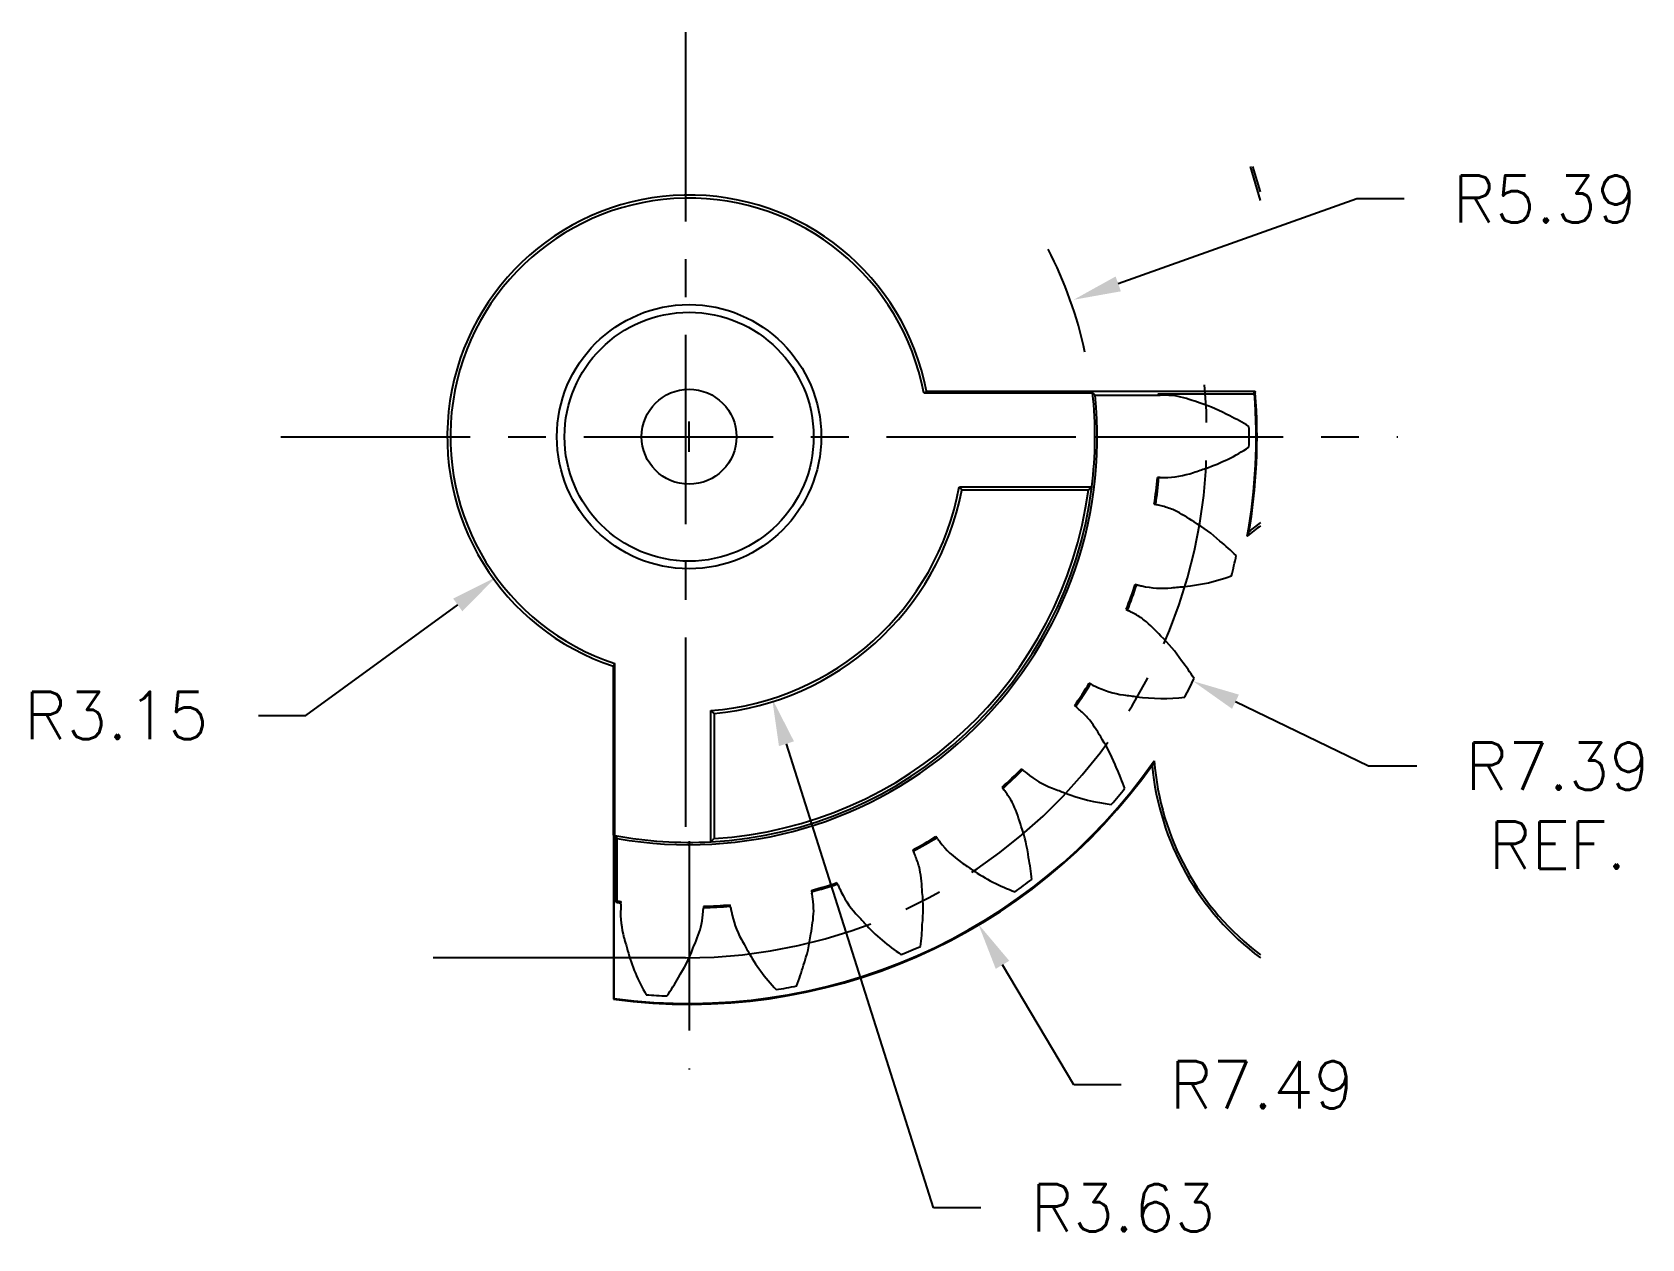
# Model space of a CAD drawing. Header units: inches. Extents: x 7 to 244, y 7 to 210.
# Drawn here: x 11.4 to 53.92, y 176.75 to 208.64 of the extents above; entities that cross this region are included whole.
import ezdxf

# ---------------------------------------------------------------- set-up
doc = ezdxf.new("R2010")
doc.units = ezdxf.units.IN
doc.header["$LTSCALE"] = 4
doc.header["$MEASUREMENT"] = 0
doc.linetypes.add('CENTER', pattern=[2, 1.25, -0.25, 0.25, -0.25])
doc.layers.get('DEFPOINTS').update_dxf_attribs({"linetype": 'CONTINUOUS'})
for name, color, linetype in [('AM_REFDIM', 7, 'CONTINUOUS'), ('AM_VIS', 7, 'CONTINUOUS'), ('CEN', 84, 'CENTER'), ('DIM', 2, 'CONTINUOUS')]:
    doc.layers.add(name, color=color, linetype=linetype)
doc.styles.add('ROMANS', font='ROMANS')
doc.dimstyles.get("Standard").update_dxf_attribs({"dimscale": 0.5, "dimtxt": 2.5, "dimasz": 2.5, "dimexe": 1, "dimexo": 1.6, "dimgap": 2.5, "dimtad": 0, "dimtih": 1, "dimtoh": 1, "dimzin": 0, "dimdsep": 46, "dimtxsty": 'ROMANS', "dimcen": 0.8, "dimadec": 0, "dimazin": 0, "dimtfac": 1, "dimtdec": 4, "dimtofl": 0, "dimtmove": 0, "dimatfit": 3, "dimfxl": 1, "dimtolj": 1, "dimtzin": 0, "dimarcsym": 0})

# ---------------------------------------------------------------- blocks, each defined once
blk = doc.blocks.new('*D49')
at = {"layer": 'AM_REFDIM', "color": 0, "lineweight": -2}
for p, q in [((28.753, 197.551), (28.753, 198.351)), ((28.353, 197.951), (29.153, 197.951)), ((46.693, 189.245), (43.184, 190.948)), ((47.972, 189.245), (46.693, 189.245))]:
    blk.add_line(p, q, dxfattribs=at)
at = {"layer": 'AM_REFDIM', "color": 0}
blk.add_solid([(43.275, 191.136), (43.093, 190.761), (42.059, 191.494)], dxfattribs=at)
at = {"layer": 'DEFPOINTS', "color": 0}
for p in [(28.753, 197.951), (42.059, 191.494)]:
    blk.add_point(p, dxfattribs=at)
at = {"layer": 'AM_REFDIM', "color": 0, "insert": (51.693, 189.245), "char_height": 1.25, "attachment_point": 5, "style": 'ROMANS'}
blk.add_mtext('\\A1;\\PR7.39\\PREF.', dxfattribs=at)
blk = doc.blocks.new('*D50')
at = {"layer": 'AM_REFDIM', "color": 0, "lineweight": -2}
for p, q in [((46.385, 204.233), (40.088, 201.989)), ((47.635, 204.233), (46.385, 204.233)), ((28.753, 197.551), (28.753, 198.351)), ((28.353, 197.951), (29.153, 197.951))]:
    blk.add_line(p, q, dxfattribs=at)
at = {"layer": 'AM_REFDIM', "color": 0}
blk.add_solid([(40.018, 202.185), (40.158, 201.793), (38.91, 201.57)], dxfattribs=at)
at = {"layer": 'DEFPOINTS', "color": 0}
for p in [(38.91, 201.57), (28.753, 197.951)]:
    blk.add_point(p, dxfattribs=at)
at = {"layer": 'AM_REFDIM', "color": 0, "insert": (51.355, 204.233), "char_height": 1.25, "attachment_point": 5, "style": 'ROMANS'}
blk.add_mtext('\\A1;R5.39', dxfattribs=at)
blk = doc.blocks.new('*D51')
at = {"layer": 'AM_REFDIM', "color": 0, "lineweight": -2}
for p, q in [((28.753, 197.551), (28.753, 198.351)), ((28.353, 197.951), (29.153, 197.951)), ((38.911, 180.827), (37.031, 183.996)), ((40.161, 180.827), (38.911, 180.827))]:
    blk.add_line(p, q, dxfattribs=at)
at = {"layer": 'AM_REFDIM', "color": 0}
blk.add_solid([(37.21, 184.102), (36.852, 183.889), (36.393, 185.071)], dxfattribs=at)
at = {"layer": 'DEFPOINTS', "color": 0}
for p in [(28.753, 197.951), (36.393, 185.071)]:
    blk.add_point(p, dxfattribs=at)
at = {"layer": 'AM_REFDIM', "color": 0, "insert": (43.881, 180.827), "char_height": 1.25, "attachment_point": 5, "style": 'ROMANS'}
blk.add_mtext('\\A1;R7.49', dxfattribs=at)
blk = doc.blocks.new('*D52')
at = {"layer": 'AM_REFDIM', "color": 0, "lineweight": -2}
for p, q in [((28.753, 197.551), (28.753, 198.351)), ((28.353, 197.951), (29.153, 197.951)), ((18.627, 190.585), (22.643, 193.506)), ((17.377, 190.585), (18.627, 190.585))]:
    blk.add_line(p, q, dxfattribs=at)
at = {"layer": 'AM_REFDIM', "color": 0}
blk.add_solid([(22.521, 193.675), (22.766, 193.338), (23.654, 194.242)], dxfattribs=at)
at = {"layer": 'DEFPOINTS', "color": 0}
for p in [(28.753, 197.951), (23.654, 194.242)]:
    blk.add_point(p, dxfattribs=at)
at = {"layer": 'AM_REFDIM', "color": 0, "insert": (13.627, 190.585), "char_height": 1.25, "attachment_point": 5, "style": 'ROMANS'}
blk.add_mtext('\\A1;R3.15', dxfattribs=at)
blk = doc.blocks.new('*D53')
at = {"layer": 'AM_REFDIM', "color": 0, "lineweight": -2}
for p, q in [((28.753, 197.551), (28.753, 198.351)), ((28.353, 197.951), (29.153, 197.951)), ((35.211, 177.575), (31.324, 189.838)), ((36.461, 177.575), (35.211, 177.575))]:
    blk.add_line(p, q, dxfattribs=at)
at = {"layer": 'AM_REFDIM', "color": 0}
blk.add_solid([(31.523, 189.901), (31.126, 189.775), (30.947, 191.03)], dxfattribs=at)
at = {"layer": 'DEFPOINTS', "color": 0}
for p in [(28.753, 197.951), (30.947, 191.03)]:
    blk.add_point(p, dxfattribs=at)
at = {"layer": 'AM_REFDIM', "color": 0, "insert": (40.211, 177.575), "char_height": 1.25, "attachment_point": 5, "style": 'ROMANS'}
blk.add_mtext('\\A1;R3.63', dxfattribs=at)

msp = doc.modelspace()

# ---------------------------------------------------------------- linework, layer by layer
at = {"layer": 'AM_VIS'}
for p, q in [((43.841, 204.197), (43.577, 205.088)), ((43.841, 204.426), (43.645, 205.088)), ((34.95, 199.11), (39.41, 199.11)), ((35.025, 199.151), (43.705, 199.151)), ((39.48, 199.047), (40.774, 199.047)), ((40.773, 199.05), (41.199, 199.05)), ((41.154, 199.086), (43.685, 199.086)), ((43.708, 199.11), (43.667, 199.11)), ((41.193, 196.87), (41.121, 196.87)), ((35.891, 196.623), (39.39, 196.623)), ((39.298, 196.542), (35.958, 196.542)), ((41.039, 196.168), (41.117, 196.15)), ((40.608, 194.03), (40.538, 194.047)), ((40.297, 193.383), (40.369, 193.347)), ((26.753, 187.419), (26.753, 191.886)), ((26.793, 187.411), (26.793, 191.958)), ((39.385, 191.402), (39.32, 191.434)), ((29.331, 187.246), (29.331, 190.713)), ((29.412, 190.639), (29.412, 187.332)), ((38.933, 190.844), (38.994, 190.792)), ((37.588, 189.127), (37.533, 189.173)), ((37.019, 188.688), (37.067, 188.624)), ((26.753, 187.419), (26.753, 183.085)), ((26.777, 183.106), (26.777, 187.389)), ((26.818, 187.382), (26.818, 185.649)), ((26.856, 185.681), (26.856, 187.336)), ((35.315, 187.327), (35.272, 187.385)), ((34.66, 187.031), (34.692, 186.958)), ((31.983, 185.963), (31.997, 185.884)), ((32.688, 186.1), (32.659, 186.166)), ((26.951, 185.594), (26.955, 185.666)), ((29.132, 185.541), (29.127, 185.461)), ((29.849, 185.512), (29.837, 185.583))]:
    msp.add_line(p, q, dxfattribs=at)
for radius in [3.49, 3.289, 1.254]:
    msp.add_circle((28.753, 197.951), radius, dxfattribs=at)
for centre, radius, start, end in [((28.753, 197.951), 6.386, 10.8308, 251.7489), ((28.753, 197.951), 6.305, 10.5968, 251.8938), ((28.753, 197.951), 10.783, 259.8693, 5.8372), ((28.753, 197.951), 10.72, 352.885, 6.2092), ((28.753, 197.951), 12.071, 5.2125, 5.2249), ((28.753, 197.951), 12.453, 5.064, 5.2291), ((41.199, 194.117), 4.933, 88.3216, 90), ((41.27, 196.522), 2.526, 80.8726, 88.3216), ((40.506, 194.262), 4.895, 69.1045, 76.2347), ((28.753, 197.951), 14.976, 349.8836, 4.3465), ((28.753, 197.951), 15, 350.1431, 4.4333), ((28.753, 197.951), 15, 4.4333, 4.5886), ((41.205, 195.333), 3.655, 60.017, 73.3648), ((40.841, 193.832), 5.156, 58.4286, 64.8527), ((28.753, 197.951), 14.79, 358.9376, 1.0624), ((40.714, 201.988), 5.156, 289.072, 303.2431), ((28.753, 197.951), 12.415, 351.7467, 355.0062), ((28.753, 197.951), 12.453, 351.731, 355.0216), ((41.193, 201.803), 4.933, 270, 271.2398), ((41.263, 199.397), 2.526, 270.822, 288.6766), ((40.505, 201.641), 4.895, 288.6766, 290.8955), ((41.204, 200.57), 3.655, 286.6352, 289.072), ((28.753, 197.951), 7.26, 274.5646, 349.4623), ((28.753, 197.951), 10.72, 273.0897, 352.885), ((28.753, 197.951), 10.639, 273.5506, 352.3902), ((28.753, 197.951), 7.341, 275.1491, 348.9359), ((39.98, 191.35), 4.933, 74.9886, 76.667), ((40.603, 193.674), 2.526, 67.5396, 74.9886), ((39.338, 191.651), 4.895, 55.7715, 62.9017), ((40.266, 192.532), 3.655, 46.684, 60.0318), ((48.117, 189.93), 7.1, 127.0235, 130.6063), ((48.117, 189.93), 7.165, 126.6323, 129.6775), ((39.565, 191.156), 5.156, 45.0956, 51.5197), ((28.753, 197.951), 14.79, 345.6046, 347.7294), ((28.753, 197.951), 12.415, 338.4137, 341.6732), ((28.753, 197.951), 12.453, 338.398, 341.6886), ((41.746, 198.83), 4.933, 256.667, 257.9068), ((41.26, 196.473), 2.526, 257.489, 275.3436), ((41.039, 198.832), 4.895, 275.3436, 277.5625), ((41.473, 197.628), 3.655, 273.3022, 275.739), ((41.323, 199.121), 5.156, 275.739, 289.9101), ((38.155, 188.939), 4.933, 61.6556, 63.334), ((39.297, 191.057), 2.526, 54.2066, 61.6556), ((37.6, 189.38), 4.895, 42.4385, 49.5687), ((38.706, 190.023), 3.655, 33.351, 46.6988), ((37.707, 188.845), 5.156, 31.7626, 38.1867), ((28.753, 197.951), 12.415, 325.0807, 328.3402), ((28.753, 197.951), 12.453, 325.065, 328.3556), ((41.598, 195.81), 4.933, 243.334, 244.5738), ((40.582, 193.629), 2.526, 244.156, 262.0106), ((28.753, 197.951), 14.79, 332.2716, 334.3964), ((40.911, 195.975), 4.895, 262.0106, 264.2295), ((41.056, 194.704), 3.655, 259.9692, 262.406), ((41.254, 196.191), 5.156, 262.406, 276.5771), ((35.823, 187.014), 4.933, 48.3226, 50.001), ((37.423, 188.811), 2.526, 40.8736, 48.3226), ((35.385, 187.571), 4.895, 29.1055, 36.2357), ((36.609, 187.941), 3.655, 20.018, 33.3658), ((28.753, 197.951), 15, 262.3377, 324.8569), ((28.753, 197.951), 14.976, 262.4197, 325.1164), ((35.366, 187.026), 5.156, 18.4296, 24.8537), ((48.117, 189.93), 7.165, 185.3225, 233.3677), ((48.117, 189.93), 7.1, 184.3937, 232.9765), ((28.753, 197.951), 12.415, 311.7477, 315.0072), ((28.753, 197.951), 12.453, 311.732, 315.0226), ((40.759, 192.905), 4.933, 230.001, 231.2408), ((39.266, 191.017), 2.526, 230.823, 248.6776), ((33.111, 185.678), 4.933, 34.9896, 36.668), ((35.082, 187.058), 2.526, 27.5406, 34.9896), ((40.128, 193.224), 4.895, 248.6776, 250.8965), ((39.975, 191.954), 3.655, 246.6362, 249.073), ((40.511, 193.355), 5.156, 249.073, 263.2441), ((28.753, 197.951), 14.79, 318.9386, 321.0634), ((32.813, 186.321), 4.895, 15.7725, 22.9027), ((34.089, 186.399), 3.655, 6.685, 20.0328), ((28.753, 197.951), 10.72, 259.2475, 259.4679), ((28.753, 197.951), 10.744, 259.4052, 259.625), ((28.753, 197.951), 10.72, 259.4679, 273.0897), ((28.753, 197.951), 12.415, 298.4147, 301.6742), ((28.753, 197.951), 12.453, 298.399, 301.6896), ((39.271, 190.273), 4.933, 216.668, 217.9078), ((37.384, 188.78), 2.526, 217.49, 235.3446), ((30.163, 185.004), 4.933, 21.6566, 23.335), ((32.4, 185.892), 2.526, 14.2076, 21.6566), ((38.731, 190.728), 4.895, 235.3446, 237.5635), ((32.668, 185.795), 5.156, 5.0966, 11.5207), ((30.021, 185.698), 4.895, 2.4395, 9.5697), ((38.29, 189.528), 3.655, 233.3032, 235.74), ((39.134, 190.768), 5.156, 235.74, 249.9111), ((28.753, 197.951), 14.79, 305.6056, 307.7304), ((28.753, 197.951), 12.415, 285.0817, 288.3412), ((28.753, 197.951), 12.453, 285.066, 288.3566), ((27.139, 185.028), 4.933, 8.3236, 10.002), ((37.217, 188.054), 4.933, 203.335, 204.5748), ((35.036, 187.036), 2.526, 204.157, 222.0116), ((31.282, 185.48), 3.655, 353.352, 6.6998), ((28.753, 197.951), 12.453, 261.0613, 261.6906), ((28.753, 197.951), 12.415, 261.2125, 261.6752), ((29.47, 185.377), 2.526, 177.491, 195.3456), ((31.876, 185.308), 4.933, 176.669, 177.9088), ((24.203, 185.748), 4.933, 354.9906, 356.669), ((28.753, 197.951), 12.453, 271.733, 275.0236), ((28.753, 197.951), 12.415, 271.7487, 275.0082), ((34.707, 186.369), 4.933, 190.002, 191.2418), ((32.35, 185.881), 2.526, 190.824, 208.6786), ((27.162, 185.736), 4.895, 349.1065, 356.2367), ((29.52, 185.376), 2.526, 0.8746, 8.3236), ((24.388, 186.432), 4.895, 335.7735, 342.9037), ((26.6, 185.538), 2.526, 347.5416, 354.9906), ((36.797, 188.622), 4.895, 222.0116, 224.2305), ((36.09, 187.555), 3.655, 219.9702, 222.407), ((37.198, 188.567), 5.156, 222.407, 236.5781), ((29.76, 185.22), 5.156, 351.7636, 358.1877), ((31.755, 186.004), 4.895, 195.3456, 197.5645), ((30.645, 185.368), 3.655, 193.3042, 195.741), ((34.429, 187.018), 4.895, 208.6786, 210.8975), ((33.495, 186.143), 3.655, 206.6372, 209.074), ((28.338, 185.233), 3.655, 340.019, 353.3668), ((32.089, 185.775), 5.156, 195.741, 209.9121), ((25.416, 185.671), 3.655, 326.686, 340.0338), ((34.807, 186.872), 5.156, 209.074, 223.2451), ((28.753, 197.951), 14.79, 292.2726, 294.3974), ((23.939, 186.122), 5.156, 325.0976, 331.5217), ((26.797, 185.331), 5.156, 338.4306, 344.8547), ((28.753, 197.951), 14.79, 278.9396, 281.0644), ((28.753, 197.951), 14.79, 265.6066, 267.7314)]:
    msp.add_arc(centre, radius, start, end, dxfattribs=at)
for points, weights in [([(34.95, 199.11), (34.987, 199.13), (35.025, 199.151)], [1, 1.00001585881, 1]), ([(41.154, 199.086), (41.138, 199.068), (41.122, 199.05)], [1.00000000029, 1.00000000034, 1.00000000013]), ([(43.705, 199.151), (43.686, 199.13), (43.667, 199.11)], [0.999999999792, 0.999999998929, 0.999999999634]), ([(26.753, 191.886), (26.773, 191.922), (26.793, 191.958)], [1, 1.00001695588, 1]), ([(26.753, 183.085), (26.765, 183.095), (26.777, 183.106)], [0.999999999764, 0.999999998789, 0.999999999586])]:
    msp.add_rational_spline(points, weights, degree=2, dxfattribs=at)
for points, degree in [([(39.41, 199.11), (39.424, 199.098), (39.437, 199.086)], 2), ([(39.437, 199.086), (39.458, 199.066), (39.48, 199.047)], 2), ([(43.708, 199.11), (43.697, 199.098), (43.685, 199.086)], 2), ([(35.891, 196.623), (35.924, 196.582), (35.958, 196.542)], 2), ([(39.39, 196.623), (39.344, 196.582), (39.298, 196.542)], 2), ([(43.495, 195.32), (43.507, 195.341), (43.52, 195.362), (43.531, 195.383)], 3), ([(29.331, 190.713), (29.371, 190.676), (29.412, 190.639)], 2), ([(41.019, 189.316), (41.025, 189.339), (41.031, 189.363), (41.037, 189.386)], 3), ([(26.753, 187.419), (26.765, 187.404), (26.777, 187.389)], 2), ([(26.818, 187.382), (26.837, 187.359), (26.856, 187.336)], 2), ([(29.331, 187.246), (29.371, 187.289), (29.412, 187.332)], 2), ([(26.818, 185.649), (26.837, 185.665), (26.856, 185.681)], 2)]:
    msp.add_open_spline(points, degree=degree, dxfattribs=at)
at = {"layer": 'CEN'}
for p, q in [((28.662, 208.641), (28.662, 187.26)), ((17.971, 197.951), (39.352, 197.951)), ((39.443, 197.951), (47.469, 197.951)), ((28.753, 187.26), (28.753, 181.225))]:
    msp.add_line(p, q, dxfattribs=at)
msp.add_arc((28.662, 197.951), 13.77, 270, 9.0719, dxfattribs=at)
at = {"layer": 'DIM'}
msp.add_line((28.662, 184.181), (21.998, 184.181), dxfattribs=at)
at = {"layer": 'DIM', "color": 1}
msp.add_arc((28.662, 197.951), 10.78, 11.9471, 27.3863, dxfattribs=at)

# ---------------------------------------------------------------- dimensions: what is measured, and where the dimension line sits
at = {"layer": 'AM_REFDIM'}
for mpoint, picture, middle in [((38.91, 201.57), '*D50', (51.355, 204.233)), ((23.654, 194.242), '*D52', (13.627, 190.585)), ((36.393, 185.071), '*D51', (43.881, 180.827)), ((30.947, 191.03), '*D53', (40.211, 177.575))]:
    dim = msp.add_radius_dim(center=(28.753, 197.951), mpoint=mpoint, dimstyle='Standard', override={"dimlfac": 0.5}, dxfattribs=at)
    dim.commit()
    dim.dimension.update_dxf_attribs({"geometry": picture, "text_midpoint": middle, "dimtype": 164})
dim = msp.add_radius_dim(center=(28.753, 197.951), mpoint=(42.059, 191.494), text='\\P<>\\PREF.', dimstyle='Standard', override={"dimlfac": 0.5}, dxfattribs=at)
dim.commit()
dim.dimension.update_dxf_attribs({"geometry": '*D49', "text_midpoint": (51.693, 189.245), "dimtype": 164})

doc.saveas('drawing.dxf')
